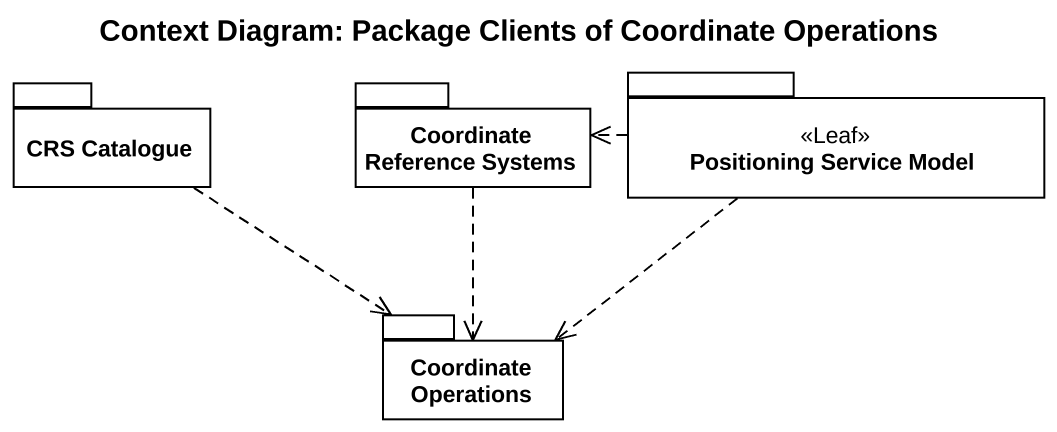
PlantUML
@startuml
title Context Diagram: Package Clients of Coordinate Operations
package "CRS Catalogue" as CRS_Catalogue {
}
package "Coordinate Reference Systems" as Coordinate_Reference_Systems {
}
package "Positioning Service Model" as Positioning_Service_Model <<Leaf>> {
}
package "Coordinate Operations" as Coordinate_Operations {
}
CRS_Catalogue ..> Coordinate_Operations
Coordinate_Reference_Systems ..> Coordinate_Operations
Positioning_Service_Model .left.> Coordinate_Reference_Systems
Positioning_Service_Model ..> Coordinate_Operations
@enduml
